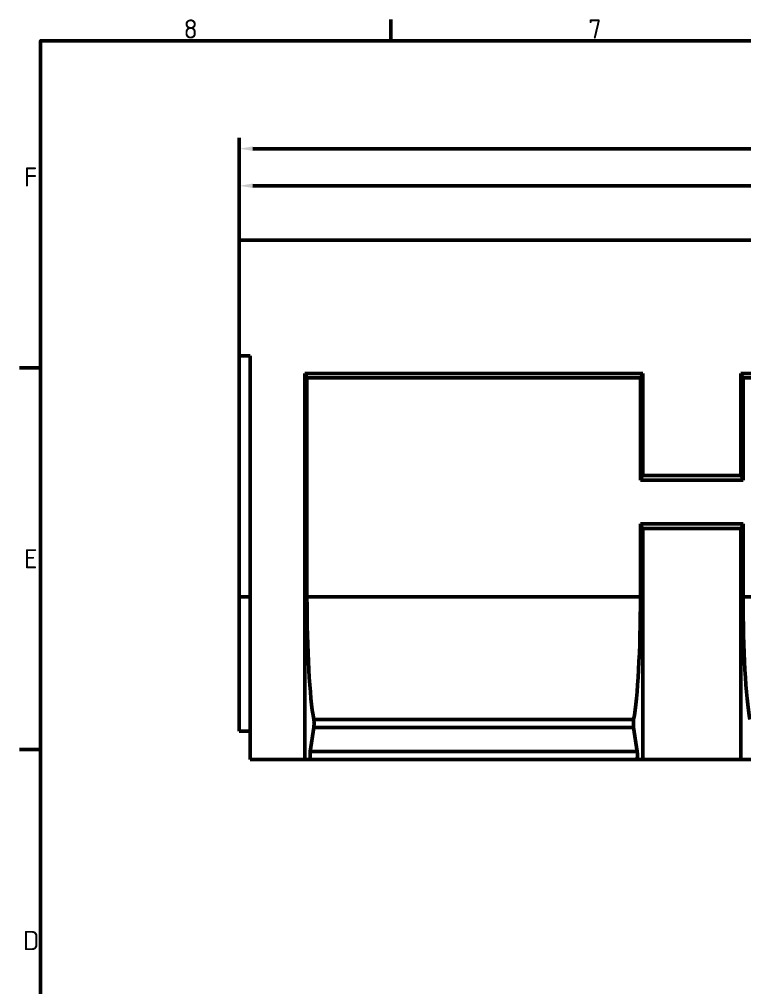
# Model space of a CAD drawing. Header units: millimetres. Extents: x 0 to 1485, y 0 to 1050.
# Drawn here: x 15.3 to 347.8, y 590.9 to 1034.8 of the extents above; entities that cross this region are included whole.
import ezdxf

# ---------------------------------------------------------------- set-up
doc = ezdxf.new("R2010")
doc.units = ezdxf.units.MM
doc.header["$LTSCALE"] = 2.5
doc.layers.get('0').update_dxf_attribs({"lineweight": 50})
doc.layers.get('Defpoints').update_dxf_attribs({"lineweight": 50})
for name, color, linetype, lineweight in [('Bemaßung (ISO)', 7, 'Continuous', 50), ('Rahmen (ISO)', 7, 'Continuous', 50), ('Sichtbar (ISO)', 7, 'Continuous', 50), ('Sichtbar schmal (ISO)', 7, 'Continuous', 50)]:
    doc.layers.add(name, color=color, linetype=linetype, lineweight=lineweight)
doc.styles.add('Notiztext (DIN)', font='isocpeur.ttf')
doc.styles.add('TXT 3_5', font='isocpeur.ttf')
doc.dimstyles.new('Anrin Standard (DIN)', dxfattribs={"dimscale": 2.5, "dimtxt": 3.5, "dimasz": 2.5, "dimexe": 2, "dimexo": 0, "dimgap": 0.8, "dimtad": 1, "dimrnd": 1e-08, "dimtxsty": 'TXT 3_5', "dimcen": 0.09, "dimdle": 10, "dimclrd": 256, "dimclre": 256, "dimclrt": 256, "dimadec": 0, "dimazin": 2, "dimtfac": 0.714286, "dimtmove": 0, "dimatfit": 3, "dimfxl": 1, "dimtolj": 1, "dimlwd": -1, "dimlwe": -1, "dimarcsym": 0})

# ---------------------------------------------------------------- blocks, each defined once
blk = doc.blocks.new('Ränder Standardrahmen')
at = {"layer": 'Rahmen (ISO)'}
for p, q in [((74.25, 410), (74.25, 413.9)), ((10, 350), (6.1, 350)), ((10, 280), (6.1, 280))]:
    blk.add_line(p, q, dxfattribs=at)
at = {"layer": 'Rahmen (ISO)', "flags": 128}
blk.add_lwpolyline([(10, 10), (10, 410), (584, 410), (584, 10), (10, 10)], dxfattribs=at)
at = {"layer": 'Rahmen (ISO)', "char_height": 3.5, "attachment_point": 7, "style": 'Notiztext (DIN)'}
for s, insert in [('8', (36.2, 410.4)), ('7', (110.45, 410.4)), ('F', (6.93, 383.25)), ('E', (6.93, 313.25)), ('D', (6.75, 243.25))]:
    blk.add_mtext(s, dxfattribs=dict(at, insert=insert))
blk = doc.blocks.new('*D28')
at = {"layer": 'Bemaßung (ISO)', "transparency": 16777216}
for p, q in [((116.09, 933.5), (116.09, 963.5)), ((1116.09, 933.5), (1116.09, 963.5)), ((122.34, 958.5), (1109.84, 958.5))]:
    blk.add_line(p, q, dxfattribs=at)
for points in [[(122.34, 959.54), (122.34, 957.46), (116.09, 958.5)], [(1109.84, 959.54), (1109.84, 957.46), (1116.09, 958.5)]]:
    blk.add_solid(points, dxfattribs=at)
at = {"layer": 'Defpoints', "color": 0, "transparency": 16777216}
for p in [(1116.09, 958.5), (116.09, 933.5), (1116.09, 933.5)]:
    blk.add_point(p, dxfattribs=at)
at = {"layer": 'Bemaßung (ISO)', "transparency": 16777216, "insert": (605.56, 969.25), "char_height": 8.75, "attachment_point": 1, "style": 'TXT 3_5'}
blk.add_mtext('\\A1;1000', dxfattribs=at)
blk = doc.blocks.new('*D29')
at = {"layer": 'Bemaßung (ISO)', "transparency": 16777216}
for p, q in [((116.09, 933.5), (116.09, 980.5)), ((1121.09, 880.5), (1121.09, 980.5)), ((122.34, 975.5), (1114.84, 975.5))]:
    blk.add_line(p, q, dxfattribs=at)
for points in [[(122.34, 976.54), (122.34, 974.46), (116.09, 975.5)], [(1114.84, 976.54), (1114.84, 974.46), (1121.09, 975.5)]]:
    blk.add_solid(points, dxfattribs=at)
at = {"layer": 'Defpoints', "color": 0, "transparency": 16777216}
for p in [(1121.09, 975.5), (116.09, 933.5), (1121.09, 880.5)]:
    blk.add_point(p, dxfattribs=at)
at = {"layer": 'Bemaßung (ISO)', "transparency": 16777216, "insert": (608.09, 986.25), "char_height": 8.75, "attachment_point": 1, "style": 'TXT 3_5'}
blk.add_mtext('\\A1;1005', dxfattribs=at)

msp = doc.modelspace()

# ---------------------------------------------------------------- linework, layer by layer
at = {"layer": 'Sichtbar (ISO)'}
for p, q in [((116.087, 933.497), (1116.087, 933.497)), ((116.087, 933.497), (116.087, 708.497)), ((116.087, 880.497), (121.087, 880.497)), ((121.087, 880.497), (121.087, 695.497)), ((146.087, 872.497), (301.087, 872.497)), ((146.087, 872.497), (147.136, 870.381)), ((146.087, 695.497), (146.087, 872.497)), ((147.136, 870.381), (300.037, 870.381)), ((147.136, 870.381), (147.136, 769.997)), ((300.037, 870.381), (301.087, 872.497)), ((300.037, 823.497), (300.037, 870.381)), ((301.087, 872.497), (301.087, 825.613)), ((346.087, 872.497), (496.087, 872.497)), ((346.087, 872.497), (347.136, 870.381)), ((346.087, 825.613), (346.087, 872.497)), ((347.136, 870.381), (495.037, 870.381)), ((347.136, 870.381), (347.136, 823.497)), ((300.037, 823.497), (301.087, 825.613)), ((301.087, 825.613), (346.087, 825.613)), ((346.087, 825.613), (347.136, 823.497)), ((347.136, 823.497), (300.037, 823.497)), ((301.087, 801.381), (300.037, 803.497)), ((347.136, 803.497), (300.037, 803.497)), ((300.037, 769.997), (300.037, 803.497)), ((347.136, 803.497), (346.087, 801.381)), ((347.136, 803.497), (347.136, 769.997)), ((346.087, 801.381), (301.087, 801.381)), ((301.087, 801.381), (301.087, 695.497)), ((346.087, 695.497), (346.087, 801.381)), ((150.289, 710.223), (148.623, 699.229)), ((298.55, 699.229), (296.884, 710.223)), ((116.087, 708.497), (121.087, 708.497)), ((1121.087, 695.497), (121.087, 695.497))]:
    msp.add_line(p, q, dxfattribs=at)
for centre, major_axis, start_param, end_param in [((152.561, 769.997), (0, -62), 4.712389, 5.8482695), ((294.612, 769.997), (0, -62), 0.4349159, 1.5707963), ((352.561, 769.997), (0, -62), 4.712389, 5.8482695), ((150.202, 711.955), (0, 2), 3.6651914, 5.8482695), ((296.972, 711.955), (0, -2), 3.5765085, 5.7595865), ((148.711, 697.497), (0, 2), 0.5235988, 3.1415927), ((298.463, 697.497), (0, -2), 0, 2.6179939)]:
    msp.add_ellipse(centre, major_axis=major_axis, ratio=0.0874887, start_param=start_param, end_param=end_param, dxfattribs=at)
at = {"layer": 'Sichtbar schmal (ISO)'}
for p, q in [((116.087, 769.997), (121.087, 769.997)), ((300.037, 769.997), (147.136, 769.997)), ((347.136, 769.997), (495.037, 769.997)), ((296.898, 713.769), (150.275, 713.769)), ((150.289, 710.223), (296.884, 710.223)), ((298.55, 699.229), (148.623, 699.229))]:
    msp.add_line(p, q, dxfattribs=at)

# ---------------------------------------------------------------- block references
at = {"xscale": 2.5, "yscale": 2.5, "zscale": 2.5}
msp.add_blockref('Ränder Standardrahmen', (0, 0), dxfattribs=at)

# ---------------------------------------------------------------- dimensions: what is measured, and where the dimension line sits
at = {"layer": 'Bemaßung (ISO)'}
dim = msp.add_linear_dim(base=(1121.087, 975.497), p1=(116.087, 933.497), p2=(1121.087, 880.497), dimstyle='Anrin Standard (DIN)', override={"dimgap": 0.8, "dimdec": 2, "dimtol": 0, "dimlim": 0, "dimtp": 0, "dimtm": 0, "dimtdec": 2, "dimtofl": 0, "dimatfit": 1}, dxfattribs=at)
dim.commit()
dim.dimension.update_dxf_attribs({"geometry": '*D29', "text_midpoint": (618.587, 975.497), "dimtype": 160})
dim = msp.add_linear_dim(base=(1116.087, 958.497), p1=(116.087, 933.497), p2=(1116.087, 933.497), angle=180, dimstyle='Anrin Standard (DIN)', override={"dimgap": 0.8, "dimdec": 2, "dimtol": 0, "dimlim": 0, "dimtp": 0, "dimtm": 0, "dimtdec": 2, "dimtofl": 0, "dimatfit": 1}, dxfattribs=at)
dim.commit()
dim.dimension.update_dxf_attribs({"geometry": '*D28', "text_midpoint": (616.062, 958.497), "dimtype": 160})

doc.saveas('drawing.dxf')
